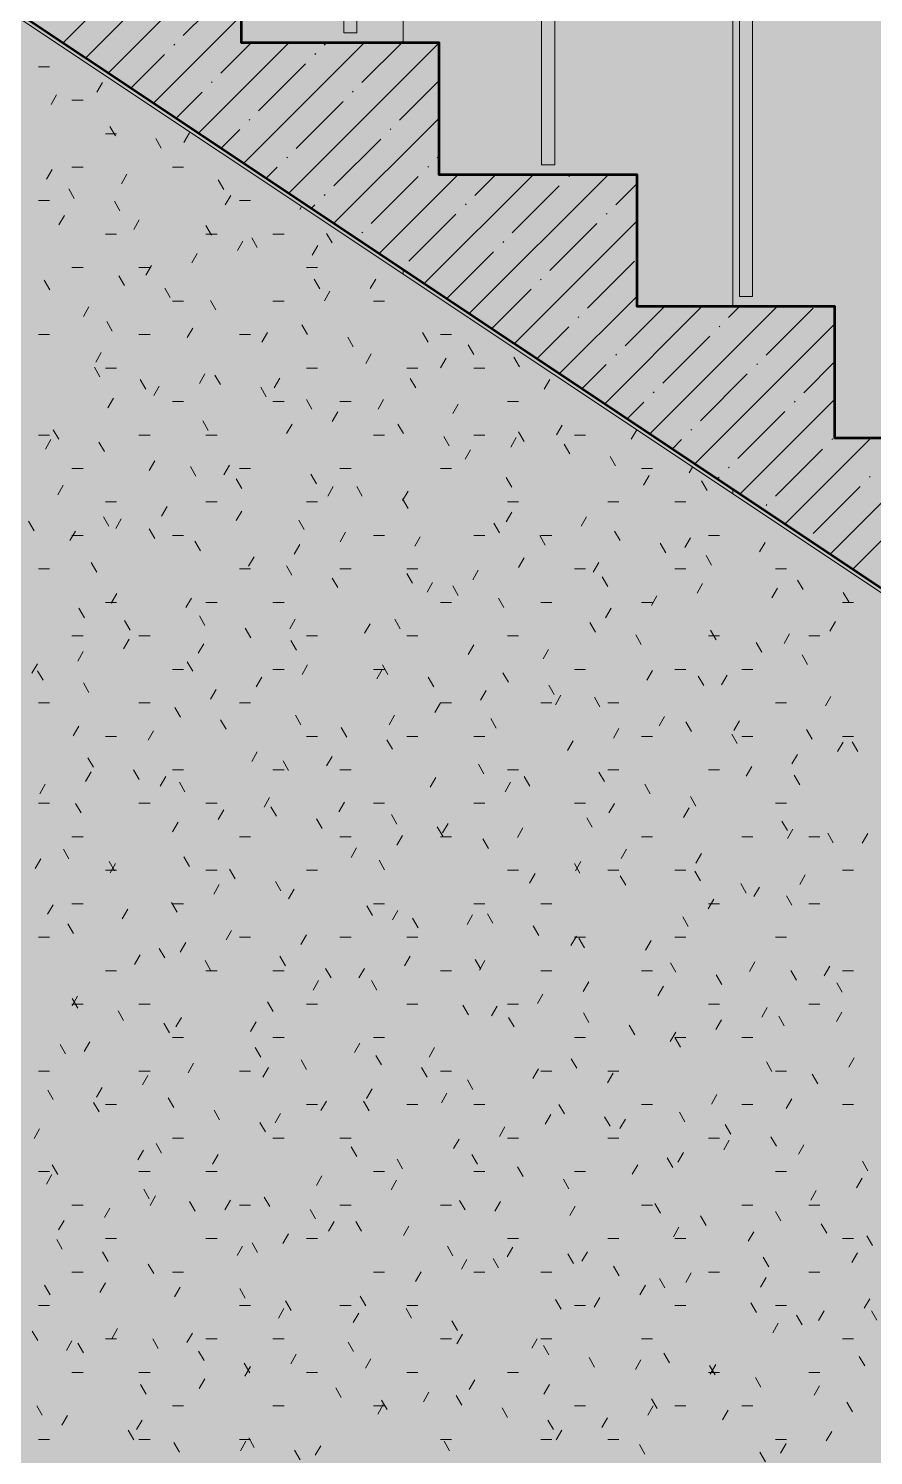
# Model space of a CAD drawing. Header units: millimetres. Extents: x -81576 to 1046824, y -248937 to 691537.
# Drawn here: x 26515 to 29078, y 619123 to 623453 of the extents above; entities that cross this region are included whole.
import ezdxf

# ---------------------------------------------------------------- set-up
doc = ezdxf.new("R2010")
doc.units = ezdxf.units.MM
doc.layers.add('PDF _Геометрия', color=7, linetype='Continuous', true_color=0x1d1d1d)
doc.layers.add('PDF _Сплошная заливка', color=7, linetype='Continuous', true_color=0xffffff)

msp = doc.modelspace()

# ---------------------------------------------------------------- hatches: boundary and pattern name
at = {"layer": 'PDF _Сплошная заливка', "true_color": 0x636466, "transparency": 33554559}
h = msp.add_hatch(color=251, dxfattribs=at)
h.paths.add_polyline_path([(37551.1, 617839.9), (37551.1, 634079.9), (22151.1, 634079.9), (22151.1, 634439.9), (21651.8, 634439.9), (21651.8, 632439.9), (22151.1, 632439.9), (22151.1, 633484.4), (37051.1, 633484.4), (37051.1, 618839.9), (33791.1, 618839.9), (33791.1, 619409.9), (33161.1, 619409.9), (33161.1, 619809.9), (32561.1, 619809.9), (32561.1, 620209.9), (31961.1, 620209.9), (31961.1, 620609.9), (31361.1, 620609.9), (31361.1, 621009.9), (30761.1, 621009.9), (30761.1, 621409.9), (30161.1, 621409.9), (30161.1, 621809.9), (29561.1, 621809.9), (29561.1, 622209.9), (28961.1, 622209.9), (28961.1, 622609.9), (28361.1, 622609.9), (28361.1, 623009.9), (27761.1, 623009.9), (27761.1, 623409.9), (27161.1, 623409.9), (27161.1, 623809.9), (26561.1, 623809.9), (26561.1, 624209.9), (25961.1, 624209.9), (25961.1, 624609.9), (25361.1, 624609.9), (25361.1, 625009.9), (24791.1, 625009.9), (24791.1, 625439.9), (24191.1, 625439.9), (24191.1, 625579.9), (22151.1, 625579.9), (22151.1, 625839.9), (21651.1, 625839.9), (21651.1, 618839.9), (20831.1, 618839.9), (20831.1, 617839.9), (37051.1, 617839.9)], flags=0)
h.paths.add_polyline_path([(33191.1, 618839.9), (22151.1, 618839.9), (22151.1, 625099.9), (24085.3, 625099.9), (33191.1, 619029.3), (33191.1, 618999.5)], flags=0)
h = msp.add_hatch(color=251, dxfattribs=at)
h.paths.add_polyline_path([(33153.9, 619039.9), (33175.3, 619039.9), (28651.1, 622056), (28651.1, 622041.7), (32911.1, 619201.7)], flags=0)
h.paths.add_polyline_path([(33505.1, 619409.9), (33651.1, 619409.9), (33651.1, 621109.2), (33511.1, 621202.5), (33511.1, 619439.9), (33471.1, 619439.9), (33471.1, 621229.2), (32911.1, 621602.5), (32911.1, 619839.9), (32871.1, 619839.9), (32871.1, 621629.2), (32311.1, 622002.5), (32311.1, 620239.9), (32271.1, 620239.9), (32271.1, 622029.2), (31711.1, 622402.5), (31711.1, 620639.9), (31671.1, 620639.9), (31671.1, 622429.2), (31111.1, 622802.5), (31111.1, 621039.9), (31071.1, 621039.9), (31071.1, 622829.2), (30511.1, 623202.5), (30511.1, 621439.9), (30471.1, 621439.9), (30471.1, 623229.2), (29911.1, 623602.5), (29911.1, 621839.9), (29871.1, 621839.9), (29871.1, 623629.2), (29311.1, 624002.5), (29311.1, 622239.9), (29271.1, 622239.9), (29271.1, 624029.2), (28711.1, 624402.5), (28711.1, 622639.9), (28671.1, 622639.9), (28671.1, 624429.2), (28651.1, 624442.5), (28651.1, 622609.9), (28961.1, 622609.9), (28961.1, 622209.9), (29561.1, 622209.9), (29561.1, 621809.9), (30161.1, 621809.9), (30161.1, 621409.9), (30761.1, 621409.9), (30761.1, 621009.9), (31361.1, 621009.9), (31361.1, 620609.9), (31961.1, 620609.9), (31961.1, 620209.9), (32561.1, 620209.9), (32561.1, 619809.9), (33161.1, 619809.9), (33161.1, 619409.9), (33477.1, 619409.9)], flags=0)
h.paths.add_polyline_path([(33651.1, 621157.3), (33651.1, 633484.4), (28651.1, 633484.4), (28651.1, 624490.6), (33511.1, 621250.6)], flags=0)
h.paths.add_polyline_path([(27651.1, 622708.4), (27651.1, 622722.7), (24085.3, 625099.9), (22651.1, 625099.9), (22651.1, 625095.1), (24071.1, 625095.1), (27511.1, 622801.7)], flags=0)
h.paths.add_polyline_path([(27505.1, 623409.9), (27651.1, 623409.9), (27651.1, 625109.2), (27511.1, 625202.5), (27511.1, 623439.9), (27471.1, 623439.9), (27471.1, 625229.2), (26911.1, 625602.5), (26911.1, 623839.9), (26871.1, 623839.9), (26871.1, 625629.2), (26311.1, 626002.5), (26311.1, 624239.9), (26271.1, 624239.9), (26271.1, 626029.2), (25711.1, 626402.5), (25711.1, 624639.9), (25671.1, 624639.9), (25671.1, 626429.2), (25111.1, 626802.5), (25111.1, 625039.9), (25071.1, 625039.9), (25071.1, 626829.2), (24511.1, 627202.5), (24511.1, 625439.9), (24791.1, 625439.9), (24791.1, 625009.9), (25361.1, 625009.9), (25361.1, 624609.9), (25961.1, 624609.9), (25961.1, 624209.9), (26561.1, 624209.9), (26561.1, 623809.9), (27161.1, 623809.9), (27161.1, 623409.9), (27477.1, 623409.9)], flags=0)
h.paths.add_polyline_path([(27651.1, 625157.2), (27649.9, 633484.4), (22651.1, 633484.4), (22651.1, 625839.9), (23871.1, 625839.9), (23870.4, 627629.6), (23580, 627823.2), (23602.2, 627856.5), (27511.1, 625250.6)], flags=0)
h.paths.add_polyline_path([(24191.1, 625439.9), (24471.1, 625439.9), (24471.1, 627229.2), (23911.1, 627602.5), (23911.1, 625839.9), (24191.1, 625839.9), (24191.1, 625579.9)], flags=0)
h = msp.add_hatch(color=251, dxfattribs=at)
h.paths.add_polyline_path([(28651.1, 622041.7), (28651.1, 622056), (27651.1, 622722.7), (27651.1, 622708.4), (28398.9, 622209.9)], flags=0)
h.paths.add_polyline_path([(28612.3, 622609.9), (28651.1, 622609.9), (28651.1, 624442.5), (28111.1, 624802.5), (28111.1, 623039.9), (28071.1, 623039.9), (28071.1, 624829.2), (27651.1, 625109.2), (27651.1, 623409.9), (27761.1, 623409.9), (27761.1, 623009.9), (28361.1, 623009.9), (28361.1, 622609.9)], flags=0)
h.paths.add_polyline_path([(28651.1, 624490.6), (28650.9, 633484.4), (27651.1, 633484.4), (27651.1, 625157.2), (28361.1, 624683.9)], flags=0)
for points in [[(22151.1, 618839.9), (33191.1, 618839.9), (33191.1, 619029.3), (33175.3, 619039.9), (33153.9, 619039.9), (24071.1, 625095.1), (22151.1, 625095.1), (22151.1, 619449.6)], [(28671.1, 622639.9), (28711.1, 622639.9), (28711.1, 624402.5), (28671.1, 624429.2), (28671.1, 624181.5)]]:
    msp.add_hatch(color=251, dxfattribs=at).paths.add_polyline_path(points)

# ---------------------------------------------------------------- linework, layer by layer
at = {"layer": 'PDF _Геометрия', "color": 7, "lineweight": 9}
for points in [[(27471.1, 625229.2), (27471.1, 623439.9), (27471.1, 625229.2)], [(27511.1, 625202.5), (27511.1, 623439.9), (27511.1, 625202.5)], [(28071.1, 624829.2), (28071.1, 623039.9), (28071.1, 624829.2)], [(28111.1, 624802.5), (28111.1, 623039.9), (28111.1, 624802.5)], [(28671.1, 624429.2), (28671.1, 622639.9), (28671.1, 624429.2)], [(28711.1, 624402.5), (28711.1, 622639.9), (28711.1, 624402.5)], [(27511.1, 623439.9), (27471.1, 623439.9), (27511.1, 623439.9)], [(27505.1, 623439.9), (27477.1, 623439.9), (27505.1, 623439.9)], [(26626.5, 623391.5), (26626.5, 623391.5)], [(26545.3, 623337.5), (26578.8, 623337.5)], [(26600.4, 623252), (26583.7, 623222.9)], [(26739.2, 623289.2), (26722.4, 623260.1)], [(26646.9, 623235.9), (26680.4, 623235.9)], [(26748.5, 623134.3), (26782, 623134.3)], [(26778.9, 623127.5), (26762.1, 623156.6)], [(26917.7, 623090.3), (26900.9, 623119.4)], [(27003.2, 623136.8), (26986.4, 623107.7)], [(26646.9, 623032.7), (26680.4, 623032.7)], [(26951.7, 623032.7), (26985.2, 623032.7)], [(28111.1, 623039.9), (28071.1, 623039.9), (28111.1, 623039.9)], [(28105.1, 623039.9), (28077.1, 623039.9), (28105.1, 623039.9)], [(26586.8, 623025.2), (26570.1, 622996.2)], [(26813.6, 623011.6), (26796.8, 622982.6)], [(27107.3, 622965.2), (27090.5, 622994.2)], [(26653.7, 622937.9), (26636.9, 622967)], [(27128.4, 622947.2), (27111.6, 622918.1)], [(26545.3, 622931.1), (26578.8, 622931.1)], [(26792.5, 622900.7), (26775.7, 622929.8)], [(27154.9, 622931.1), (27188.4, 622931.1)], [(27343.5, 622913.5), (27338.4, 622904.5)], [(26624, 622886.4), (26607.2, 622857.4)], [(26850.8, 622872.8), (26834, 622843.8)], [(26748.5, 622829.5), (26782, 622829.5)], [(27070.1, 622826.4), (27053.3, 622855.4)], [(27053.3, 622829.5), (27086.8, 622829.5)], [(27208.9, 622789.2), (27192.1, 622818.2)], [(27256.5, 622829.5), (27290, 622829.5)], [(27435.6, 622802.8), (27418.9, 622831.8)], [(27026.8, 622771.2), (27010, 622742.2)], [(27165.5, 622808.4), (27148.8, 622779.4)], [(27392.3, 622794.8), (27375.6, 622765.7)], [(26646.9, 622727.9), (26680.4, 622727.9)], [(26850.1, 622727.9), (26883.6, 622727.9)], [(26888, 622734), (26871.2, 622705)], [(27358.1, 622727.9), (27391.6, 622727.9)], [(26579.3, 622660.3), (26562.6, 622689.4)], [(26806.1, 622674), (26789.3, 622703)], [(27398.4, 622664), (27381.7, 622693)], [(27568.3, 622693.2), (27551.5, 622664.1)], [(26944.9, 622636.8), (26928.1, 622665.8)], [(27429.5, 622656), (27412.7, 622627)], [(26698.4, 622608.8), (26681.6, 622579.8)], [(26951.7, 622626.3), (26985.2, 622626.3)], [(27083.7, 622599.6), (27066.9, 622628.6)], [(27256.5, 622626.3), (27290, 622626.3)], [(27561.3, 622626.3), (27594.8, 622626.3)], [(28711.1, 622639.9), (28671.1, 622639.9), (28711.1, 622639.9)], [(28705.1, 622639.9), (28677.1, 622639.9), (28705.1, 622639.9)], [(26768.9, 622535.2), (26752.2, 622564.2)], [(26545.3, 622524.7), (26578.8, 622524.7)], [(26850.1, 622524.7), (26883.6, 622524.7)], [(27013.1, 622544.4), (26996.4, 622515.4)], [(27154.9, 622524.7), (27188.4, 622524.7)], [(27239.9, 622530.8), (27223.2, 622501.8)], [(27361.3, 622525.2), (27344.5, 622554.2)], [(27500, 622488), (27483.3, 622517.1)], [(27726.8, 622501.6), (27710.1, 622530.7)], [(27764.5, 622524.7), (27798, 622524.7)], [(26735.6, 622470), (26718.8, 622441)], [(27865.6, 622464.4), (27848.8, 622493.5)], [(26731.7, 622396.4), (26715, 622425.4)], [(27554.7, 622466.4), (27537.9, 622437.4)], [(27781.5, 622452.8), (27764.7, 622423.8)], [(28004.4, 622427.3), (27987.6, 622456.3)], [(26748.5, 622423.1), (26782, 622423.1)], [(26870.5, 622359.2), (26853.8, 622388.2)], [(27050.3, 622405.6), (27033.6, 622376.6)], [(27097.3, 622372.8), (27080.5, 622401.8)], [(27277.1, 622392), (27260.3, 622363)], [(27358.1, 622423.1), (27391.6, 622423.1)], [(27662.9, 622423.1), (27696.4, 622423.1)], [(27689.6, 622362.8), (27672.9, 622391.9)], [(27866.1, 622423.1), (27899.6, 622423.1)], [(28096.2, 622388.4), (28079.5, 622359.3)], [(26911.5, 622368.4), (26894.8, 622339.4)], [(27236.1, 622335.6), (27219.3, 622364.7)], [(26772.8, 622331.3), (26756, 622302.2)], [(26951.7, 622321.5), (26985.2, 622321.5)], [(27256.5, 622321.5), (27290, 622321.5)], [(27374.9, 622298.4), (27358.1, 622327.5)], [(27459.7, 622321.5), (27493.2, 622321.5)], [(27591.9, 622327.6), (27575.1, 622298.6)], [(27818.6, 622314), (27801.9, 622285)], [(27967.7, 622321.5), (28001.2, 622321.5)], [(27060.1, 622234), (27043.3, 622263.1)], [(27314.3, 622253.2), (27297.5, 622224.2)], [(27453.1, 622290.4), (27436.3, 622261.4)], [(27652.4, 622224.1), (27635.7, 622253.1)], [(26545.3, 622219.9), (26578.8, 622219.9)], [(26606.6, 622206.8), (26589.8, 622235.8)], [(26850.1, 622219.9), (26883.6, 622219.9)], [(27053.3, 622219.9), (27086.8, 622219.9)], [(27561.3, 622219.9), (27594.8, 622219.9)], [(27791.2, 622186.9), (27774.5, 622215.9)], [(27866.1, 622219.9), (27899.6, 622219.9)], [(27994.6, 622212.4), (27977.9, 622183.4)], [(28018, 622200.5), (28001.2, 622229.5)], [(28133.4, 622249.6), (28116.7, 622220.6)], [(28170.9, 622219.9), (28204.4, 622219.9)], [(28360.1, 622235.8), (28343.4, 622206.9)], [(26583.2, 622206.1), (26566.4, 622177)], [(26745.3, 622169.6), (26728.6, 622198.6)], [(27855.8, 622175.2), (27839.1, 622146.2)], [(28156.8, 622163.3), (28140, 622192.3)], [(26897.9, 622141.7), (26881.2, 622112.6)], [(27022.9, 622095.2), (27006.2, 622124.3)], [(27124.7, 622128.1), (27107.9, 622099)], [(28295.6, 622126.1), (28278.8, 622155.1)], [(28529.5, 622122.8), (28519.4, 622105.3)], [(26646.9, 622118.3), (26680.4, 622118.3)], [(27161.7, 622058), (27144.9, 622087.1)], [(27154.9, 622118.3), (27188.4, 622118.3)], [(27388.5, 622071.7), (27371.7, 622100.7)], [(27459.7, 622118.3), (27493.2, 622118.3)], [(27764.5, 622118.3), (27798, 622118.3)], [(27980.8, 622061.7), (27964.1, 622090.7)], [(28374.1, 622118.3), (28407.6, 622118.3)], [(28397.4, 622097.2), (28380.6, 622068.2)], [(28573.2, 622051.7), (28556.4, 622080.8)], [(26620.4, 622067.3), (26603.6, 622038.3)], [(27439.5, 622063.6), (27422.7, 622034.6)], [(27527.3, 622034.5), (27510.5, 622063.5)], [(27666.2, 622050), (27649.5, 622021)], [(26748.5, 622016.7), (26782, 622016.7)], [(26935.1, 622002.9), (26918.4, 621973.8)], [(27053.3, 622016.7), (27086.8, 622016.7)], [(27358.1, 622016.7), (27391.6, 622016.7)], [(27666.1, 621997.3), (27649.3, 622026.3)], [(27967.7, 622016.7), (28001.2, 622016.7)], [(28272.5, 622016.7), (28306, 622016.7)], [(28475.7, 622016.7), (28509.2, 622016.7)], [(26532.2, 621929.2), (26515.4, 621958.3)], [(26759, 621942.8), (26742.2, 621971.9)], [(26796.3, 621965.7), (26779.6, 621936.7)], [(27161.9, 621989.3), (27145.1, 621960.2)], [(27351.3, 621932.9), (27334.5, 621961.9)], [(27943.6, 621922.9), (27926.9, 621951.9)], [(27981, 621985.6), (27964.3, 621956.6)], [(28207.8, 621972), (28191, 621943)], [(26657.5, 621928.5), (26640.8, 621899.5)], [(26646.9, 621915.1), (26680.4, 621915.1)], [(26897.7, 621905.6), (26881, 621934.7)], [(26951.7, 621915.1), (26985.2, 621915.1)], [(27476.7, 621924.9), (27459.9, 621895.8)], [(27561.3, 621915.1), (27594.8, 621915.1)], [(27703.4, 621911.2), (27686.7, 621882.2)], [(27866.1, 621915.1), (27899.6, 621915.1)], [(28082.4, 621885.7), (28065.7, 621914.8)], [(28069.3, 621915.1), (28102.8, 621915.1)], [(28309.2, 621899.3), (28292.4, 621928.4)], [(28522.6, 621907.6), (28505.8, 621878.6)], [(28577.3, 621915.1), (28610.8, 621915.1)], [(27036.5, 621868.5), (27019.8, 621897.5)], [(27337.9, 621887.7), (27321.1, 621858.6)], [(28448, 621862.1), (28431.2, 621891.2)], [(28749.3, 621894), (28732.6, 621865)], [(26721.8, 621804), (26705, 621833.1)], [(27199.1, 621850.5), (27182.3, 621821.4)], [(27314.1, 621794.1), (27297.3, 621823.1)], [(28018.2, 621846.8), (28001.4, 621817.8)], [(28245, 621833.2), (28228.2, 621804.2)], [(28586.8, 621825), (28570, 621854)], [(26545.3, 621813.5), (26578.8, 621813.5)], [(27154.9, 621813.5), (27188.4, 621813.5)], [(27452.9, 621756.9), (27436.1, 621785.9)], [(27459.7, 621813.5), (27493.2, 621813.5)], [(27662.9, 621813.5), (27696.4, 621813.5)], [(27679.7, 621770.5), (27662.9, 621799.5)], [(27879.4, 621809.6), (27862.7, 621780.6)], [(28170.9, 621813.5), (28204.4, 621813.5)], [(28272, 621760.5), (28255.2, 621789.6)], [(28475.7, 621813.5), (28509.2, 621813.5)], [(28780.5, 621813.5), (28814, 621813.5)], [(28864.4, 621750.6), (28847.6, 621779.6)], [(26782.7, 621738.9), (26766, 621709.9)], [(27740.6, 621772.5), (27723.9, 621743.4)], [(27818.5, 621733.3), (27801.7, 621762.4)], [(28559.7, 621768.8), (28543, 621739.8)], [(28786.5, 621755.2), (28769.8, 621726.2)], [(29003.1, 621713.4), (28986.4, 621742.4)], [(26684.6, 621665.3), (26667.8, 621694.3)], [(26748.5, 621711.9), (26782, 621711.9)], [(27009.5, 621725.3), (26992.7, 621696.3)], [(27053.3, 621711.9), (27086.8, 621711.9)], [(27256.5, 621711.9), (27290, 621711.9)], [(27764.5, 621711.9), (27798, 621711.9)], [(27957.2, 621696.1), (27940.5, 621725.2)], [(28069.3, 621711.9), (28102.8, 621711.9)], [(28282.2, 621694.4), (28265.4, 621665.4)], [(28374.1, 621711.9), (28407.6, 621711.9)], [(28421, 621731.6), (28404.2, 621702.6)], [(28983.7, 621711.9), (29017.2, 621711.9)], [(26823.4, 621628.1), (26806.6, 621657.1)], [(27050.1, 621641.7), (27033.4, 621670.7)], [(27324.3, 621660.9), (27307.5, 621631.9)], [(27551, 621647.3), (27534.3, 621618.2)], [(27642.5, 621631.7), (27625.7, 621660.8)], [(28234.8, 621621.8), (28218.1, 621650.8)], [(28962.5, 621653.6), (28945.7, 621624.6)], [(26646.9, 621610.3), (26680.4, 621610.3)], [(26850.1, 621610.3), (26883.6, 621610.3)], [(27188.9, 621604.5), (27172.2, 621633.5)], [(27358.1, 621610.3), (27391.6, 621610.3)], [(27662.9, 621610.3), (27696.4, 621610.3)], [(27967.7, 621610.3), (28001.2, 621610.3)], [(28373.6, 621584.6), (28356.8, 621613.6)], [(28577.3, 621610.3), (28610.8, 621610.3)], [(28600.4, 621598.2), (28583.6, 621627.2)], [(28823.7, 621616.4), (28806.9, 621587.4)], [(28882.1, 621610.3), (28915.6, 621610.3)], [(26681.1, 621562.9), (26664.4, 621533.9)], [(26819.9, 621600.1), (26803.1, 621571.1)], [(27046.7, 621586.5), (27029.9, 621557.5)], [(27327.7, 621567.3), (27311, 621596.3)], [(27865.8, 621582.9), (27849, 621553.8)], [(28092.6, 621569.3), (28075.8, 621540.2)], [(28739.2, 621561), (28722.4, 621590)], [(26542.3, 621525.8), (26525.6, 621496.7)], [(27013, 621502.9), (26996.2, 621531.9)], [(27361.5, 621522.1), (27344.7, 621493.1)], [(27605.3, 621492.9), (27588.5, 621522)], [(28878, 621523.8), (28861.2, 621552.8)], [(26559.4, 621475.7), (26542.6, 621504.7)], [(26951.7, 621508.7), (26985.2, 621508.7)], [(27222.7, 621484.9), (27205.9, 621455.9)], [(27256.5, 621508.7), (27290, 621508.7)], [(27561.3, 621508.7), (27594.8, 621508.7)], [(27588.2, 621508.5), (27571.5, 621479.5)], [(27744.1, 621455.7), (27727.3, 621484.8)], [(27970.9, 621469.4), (27954.1, 621498.4)], [(28170.9, 621508.7), (28204.4, 621508.7)], [(28407.3, 621504.8), (28390.6, 621475.8)], [(28475.7, 621508.7), (28509.2, 621508.7)], [(28563.2, 621459.4), (28546.4, 621488.4)], [(28634.1, 621491.2), (28617.4, 621462.2)], [(28678.9, 621508.7), (28712.4, 621508.7)], [(26698.2, 621438.5), (26681.4, 621467.5)], [(27083.9, 621447.7), (27067.1, 621418.7)], [(27903, 621444.1), (27886.2, 621415)], [(28109.6, 621432.2), (28092.9, 621461.2)], [(28129.8, 621430.5), (28113, 621401.4)], [(26545.3, 621407.1), (26578.8, 621407.1)], [(26850.1, 621407.1), (26883.6, 621407.1)], [(26975.8, 621364.1), (26959, 621393.1)], [(27154.9, 621407.1), (27188.4, 621407.1)], [(27764.2, 621406.9), (27747.4, 621377.9)], [(27764.5, 621407.1), (27798, 621407.1)], [(28069.3, 621407.1), (28102.8, 621407.1)], [(28248.4, 621395), (28231.7, 621424)], [(28272.5, 621407.1), (28306, 621407.1)], [(28780.5, 621407.1), (28814, 621407.1)], [(28948.9, 621426.8), (28932.1, 621397.8)], [(27114.6, 621326.9), (27097.8, 621356)], [(27341.3, 621340.5), (27324.6, 621369.6)], [(27625.4, 621369.7), (27608.7, 621340.7)], [(27933.7, 621330.6), (27916.9, 621359.6)], [(28444.5, 621366.1), (28427.8, 621337)], [(28526, 621320.6), (28509.2, 621349.6)], [(28671.3, 621352.4), (28654.5, 621323.4)], [(26667.5, 621336.2), (26650.7, 621307.1)], [(26748.5, 621305.5), (26782, 621305.5)], [(26894.3, 621322.6), (26877.5, 621293.5)], [(27358.1, 621305.5), (27391.6, 621305.5)], [(27480.1, 621303.3), (27463.4, 621332.4)], [(27662.9, 621305.5), (27696.4, 621305.5)], [(27866.1, 621305.5), (27899.6, 621305.5)], [(28305.7, 621328.9), (28289, 621299.8)], [(28374.1, 621305.5), (28407.6, 621305.5)], [(28664.8, 621283.4), (28648, 621312.4)], [(28678.9, 621305.5), (28712.4, 621305.5)], [(28891.6, 621297), (28874.8, 621326.1)], [(28983.7, 621305.5), (29017.2, 621305.5)], [(27209, 621258.1), (27192.3, 621229.1)], [(27618.9, 621266.2), (27602.1, 621295.2)], [(28167, 621291.7), (28150.2, 621262.6)], [(28986.1, 621288), (28969.3, 621259)], [(29030.4, 621259.8), (29013.6, 621288.9)], [(26711.8, 621211.7), (26695, 621240.7)], [(27304.1, 621201.7), (27287.4, 621230.8)], [(27435.8, 621244.5), (27419.1, 621215.5)], [(27896.5, 621191.8), (27879.7, 621220.8)], [(28708.5, 621213.7), (28691.7, 621184.6)], [(28847.3, 621250.8), (28830.5, 621221.8)], [(26704.7, 621197.4), (26687.9, 621168.3)], [(26850.6, 621174.5), (26833.8, 621203.6)], [(26931.5, 621183.8), (26914.7, 621154.7)], [(26951.7, 621203.9), (26985.2, 621203.9)], [(27256.5, 621203.9), (27290, 621203.9)], [(27459.7, 621203.9), (27493.2, 621203.9)], [(27750.6, 621180.1), (27733.8, 621151.1)], [(27967.7, 621203.9), (28001.2, 621203.9)], [(28035.3, 621154.6), (28018.5, 621183.6)], [(28262, 621168.2), (28245.3, 621197.2)], [(28272.5, 621203.9), (28306, 621203.9)], [(28577.3, 621203.9), (28610.8, 621203.9)], [(28854.4, 621158.2), (28837.6, 621187.3)], [(26565.9, 621160.2), (26549.1, 621131.2)], [(26989.4, 621137.3), (26972.6, 621166.4)], [(27977.4, 621166.5), (27960.6, 621137.5)], [(28400.8, 621131), (28384.1, 621160)], [(26545.3, 621102.3), (26578.8, 621102.3)], [(26674.6, 621072.9), (26657.8, 621102)], [(26850.1, 621102.3), (26883.6, 621102.3)], [(27053.3, 621102.3), (27086.8, 621102.3)], [(27246.2, 621119.4), (27229.5, 621090.3)], [(27267, 621063), (27250.2, 621092)], [(27473, 621105.7), (27456.3, 621076.7)], [(27561.3, 621102.3), (27594.8, 621102.3)], [(27866.1, 621102.3), (27899.6, 621102.3)], [(28170.9, 621102.3), (28204.4, 621102.3)], [(28292.1, 621102.1), (28275.4, 621073.1)], [(28518.9, 621088.5), (28502.1, 621059.4)], [(28539.6, 621093.8), (28522.9, 621122.9)], [(28780.5, 621102.3), (28814, 621102.3)], [(26968.7, 621045), (26951.9, 621015.9)], [(27107.4, 621082.2), (27090.7, 621053.1)], [(27405.7, 621025.8), (27389, 621054.8)], [(27632.5, 621039.4), (27615.8, 621068.4)], [(27787.8, 621041.3), (27771, 621012.3)], [(28224.9, 621029.4), (28208.1, 621058.4)], [(28817.2, 621019.4), (28800.4, 621048.5)], [(26646.9, 621000.7), (26680.4, 621000.7)], [(27154.9, 621000.7), (27188.4, 621000.7)], [(27459.7, 621000.7), (27493.2, 621000.7)], [(27649, 621004.1), (27632.2, 620975.1)], [(27771.3, 621002.2), (27754.5, 621031.2)], [(27764.5, 621000.7), (27798, 621000.7)], [(28014.6, 621027.7), (27997.8, 620998.7)], [(28374.1, 621000.7), (28407.6, 621000.7)], [(28678.9, 621000.7), (28712.4, 621000.7)], [(28833.7, 621024.1), (28816.9, 620995)], [(28882.1, 621000.7), (28915.6, 621000.7)], [(28956, 620982.3), (28939.2, 621011.3)], [(29060.4, 621010.5), (29043.7, 620981.4)], [(26637.4, 620934.1), (26620.7, 620963.2)], [(27510.2, 620967), (27493.4, 620937.9)], [(27910.1, 620965), (27893.3, 620994)], [(28329.3, 620963.3), (28312.6, 620934.3)], [(26552.3, 620933.4), (26535.5, 620904.4)], [(26776.2, 620896.9), (26759.4, 620926)], [(26779.1, 620919.8), (26762.3, 620890.8)], [(27003, 620910.6), (26986.2, 620939.6)], [(27595.3, 620900.6), (27578.6, 620929.6)], [(28187.7, 620890.6), (28170.9, 620919.7)], [(28190.5, 620926.1), (28173.8, 620897.1)], [(28556.1, 620949.7), (28539.3, 620920.7)], [(26748.5, 620899.1), (26782, 620899.1)], [(27053.3, 620899.1), (27086.8, 620899.1)], [(27141.8, 620873.4), (27125, 620902.4)], [(27358.1, 620899.1), (27391.6, 620899.1)], [(27967.7, 620899.1), (28001.2, 620899.1)], [(28051.7, 620888.9), (28035, 620859.9)], [(28272.5, 620899.1), (28306, 620899.1)], [(28326.5, 620853.4), (28309.7, 620882.5)], [(28475.7, 620899.1), (28509.2, 620899.1)], [(28553.2, 620867), (28536.5, 620896.1)], [(28870.9, 620885.3), (28854.1, 620856.2)], [(28983.7, 620899.1), (29017.2, 620899.1)], [(27093.8, 620855.4), (27077.1, 620826.4)], [(27280.6, 620836.2), (27263.8, 620865.2)], [(27320.6, 620841.8), (27303.8, 620812.7)], [(28692, 620829.9), (28675.3, 620858.9)], [(28732.1, 620848.1), (28715.3, 620819.1)], [(26589.5, 620794.6), (26572.7, 620765.6)], [(26646.9, 620797.5), (26680.4, 620797.5)], [(26816.3, 620781), (26799.5, 620752)], [(26965.8, 620771.8), (26949, 620800.8)], [(26951.7, 620797.5), (26985.2, 620797.5)], [(27558.1, 620761.8), (27541.4, 620790.8)], [(27561.3, 620797.5), (27594.8, 620797.5)], [(27866.1, 620797.5), (27899.6, 620797.5)], [(28069.3, 620797.5), (28102.8, 620797.5)], [(28593.3, 620810.9), (28576.5, 620781.9)], [(28577.3, 620797.5), (28610.8, 620797.5)], [(28830.8, 620792.7), (28814, 620821.7)], [(28882.1, 620797.5), (28915.6, 620797.5)], [(26651, 620707.4), (26634.3, 620736.4)], [(27635.4, 620777.4), (27618.6, 620748.3)], [(27696.9, 620724.6), (27680.2, 620753.6)], [(27862.2, 620763.8), (27845.4, 620734.7)], [(27923.7, 620738.2), (27906.9, 620767.3)], [(28516, 620728.3), (28499.3, 620757.3)], [(26545.3, 620695.9), (26578.8, 620695.9)], [(27131, 620716.6), (27114.3, 620687.6)], [(27154.9, 620695.9), (27188.4, 620695.9)], [(27357.8, 620703), (27341, 620674)], [(27459.7, 620695.9), (27493.2, 620695.9)], [(27662.9, 620695.9), (27696.4, 620695.9)], [(28062.5, 620701), (28045.7, 620730.1)], [(28176.9, 620699.3), (28160.2, 620670.3)], [(28170.9, 620695.9), (28204.4, 620695.9)], [(28201.3, 620663.8), (28184.5, 620692.9)], [(28475.7, 620695.9), (28509.2, 620695.9)], [(28780.5, 620695.9), (28814, 620695.9)], [(26928.6, 620633), (26911.8, 620662)], [(26992.2, 620679.4), (26975.5, 620650.4)], [(28403.7, 620685.7), (28386.9, 620656.7)], [(26853.4, 620642.2), (26836.7, 620613.2)], [(27067.4, 620595.8), (27050.6, 620624.8)], [(27294.2, 620609.4), (27277.4, 620638.4)], [(27672.6, 620638.6), (27655.8, 620609.5)], [(27886.5, 620599.4), (27869.8, 620628.5)], [(27899.3, 620625), (27882.6, 620595.9)], [(28478.9, 620589.5), (28462.1, 620618.5)], [(28718.5, 620621.3), (28701.7, 620592.3)], [(28945.2, 620607.7), (28928.5, 620578.7)], [(26748.5, 620594.3), (26782, 620594.3)], [(27053.3, 620594.3), (27086.8, 620594.3)], [(27256.5, 620594.3), (27290, 620594.3)], [(27395, 620564.2), (27378.2, 620535.2)], [(27433, 620572.2), (27416.2, 620601.2)], [(27533.8, 620601.4), (27517, 620572.4)], [(27571.8, 620535), (27555, 620564.1)], [(27764.5, 620594.3), (27798, 620594.3)], [(28069.3, 620594.3), (28102.8, 620594.3)], [(28374.1, 620594.3), (28407.6, 620594.3)], [(28617.6, 620552.3), (28600.9, 620581.3)], [(28844.4, 620565.9), (28827.7, 620594.9)], [(28983.7, 620594.3), (29017.2, 620594.3)], [(28075.3, 620523.4), (28058.6, 620494.3)], [(28214.1, 620560.6), (28197.3, 620531.5)], [(28440.9, 620546.9), (28424.1, 620517.9)], [(28983.2, 620528.7), (28966.4, 620557.7)], [(26646.9, 620492.7), (26680.4, 620492.7)], [(26663.9, 620517), (26647.1, 620488)], [(26664.6, 620480.6), (26647.9, 620509.6)], [(26850.1, 620492.7), (26883.6, 620492.7)], [(27257, 620470.6), (27240.2, 620499.6)], [(27358.1, 620492.7), (27391.6, 620492.7)], [(27662.9, 620492.7), (27696.4, 620492.7)], [(27849.3, 620460.6), (27832.6, 620489.7)], [(27936.5, 620486.2), (27919.8, 620457.1)], [(27967.7, 620492.7), (28001.2, 620492.7)], [(28577.3, 620492.7), (28610.8, 620492.7)], [(28755.6, 620482.5), (28738.9, 620453.5)], [(28882.1, 620492.7), (28915.6, 620492.7)], [(26803.4, 620443.4), (26786.7, 620472.4)], [(26942.2, 620406.2), (26925.5, 620435.2)], [(26978.6, 620452.6), (26961.9, 620423.6)], [(27205.4, 620439), (27188.6, 620410)], [(27988.1, 620423.5), (27971.4, 620452.5)], [(28214.9, 620437.1), (28198.1, 620466.1)], [(28616.9, 620445.3), (28600.1, 620416.3)], [(28807.2, 620427.1), (28790.5, 620456.1)], [(28982.4, 620468.9), (28965.7, 620439.9)], [(26951.7, 620391.1), (26985.2, 620391.1)], [(27256.5, 620391.1), (27290, 620391.1)], [(27561.3, 620391.1), (27594.8, 620391.1)], [(28170.9, 620391.1), (28204.4, 620391.1)], [(28353.7, 620399.9), (28336.9, 620428.9)], [(28478.1, 620408.2), (28461.3, 620379.1)], [(28492.5, 620362.7), (28475.7, 620391.7)], [(28475.7, 620391.1), (28509.2, 620391.1)], [(28678.9, 620391.1), (28712.4, 620391.1)], [(26627.5, 620341.8), (26610.7, 620370.8)], [(26701, 620378.3), (26684.3, 620349.2)], [(27219.8, 620331.8), (27203, 620360.9)], [(27520.2, 620374.6), (27503.4, 620345.6)], [(27746.9, 620361), (27730.2, 620332)], [(27015.8, 620313.8), (26999.1, 620284.8)], [(27358.6, 620294.6), (27341.8, 620323.7)], [(27585.4, 620308.2), (27568.6, 620337.3)], [(28177.7, 620298.3), (28160.9, 620327.3)], [(28770, 620288.3), (28753.3, 620317.4)], [(29019.6, 620330.1), (29002.9, 620301.1)], [(26545.3, 620289.5), (26578.8, 620289.5)], [(26850.1, 620289.5), (26883.6, 620289.5)], [(26877, 620276.7), (26860.3, 620247.6)], [(27154.9, 620289.5), (27188.4, 620289.5)], [(27242.6, 620300.2), (27225.8, 620271.2)], [(27724.2, 620271.1), (27707.4, 620300.1)], [(27764.5, 620289.5), (27798, 620289.5)], [(27862.9, 620233.9), (27846.2, 620262.9)], [(28061.7, 620296.6), (28044.9, 620267.6)], [(28069.3, 620289.5), (28102.8, 620289.5)], [(28288.5, 620283), (28271.7, 620253.9)], [(28272.5, 620289.5), (28306, 620289.5)], [(28780.5, 620289.5), (28814, 620289.5)], [(28908.8, 620251.1), (28892.1, 620280.2)], [(26590.3, 620203), (26573.5, 620232)], [(26738.2, 620239.5), (26721.5, 620210.4)], [(27557.4, 620235.8), (27540.6, 620206.8)], [(27784.1, 620222.2), (27767.4, 620193.2)], [(28603.2, 620218.6), (28586.5, 620189.5)], [(26729.1, 620165.8), (26712.3, 620194.8)], [(26748.5, 620187.9), (26782, 620187.9)], [(26955.8, 620179.4), (26939.1, 620208.5)], [(27358.1, 620187.9), (27391.6, 620187.9)], [(27418.6, 620198.6), (27401.8, 620169.6)], [(27548.2, 620169.5), (27531.4, 620198.5)], [(27662.9, 620187.9), (27696.4, 620187.9)], [(27866.1, 620187.9), (27899.6, 620187.9)], [(28140.5, 620159.5), (28123.8, 620188.5)], [(28374.1, 620187.9), (28407.6, 620187.9)], [(28678.9, 620187.9), (28712.4, 620187.9)], [(28830, 620205), (28813.3, 620175.9)], [(28983.7, 620187.9), (29017.2, 620187.9)], [(27094.6, 620142.2), (27077.9, 620171.3)], [(27233.4, 620105), (27216.6, 620134.1)], [(27279.8, 620161.4), (27263, 620132.4)], [(28098.9, 620157.8), (28082.1, 620128.8)], [(28279.3, 620122.3), (28262.5, 620151.3)], [(28325.7, 620144.2), (28308.9, 620115.2)], [(28506.1, 620135.9), (28489.3, 620165)], [(26548.7, 620114.3), (26531.9, 620085.3)], [(27960.1, 620120.6), (27943.3, 620091.6)], [(28644.9, 620098.7), (28628.1, 620127.8)], [(28783.7, 620061.5), (28766.9, 620090.6)], [(26863.4, 620049.9), (26846.7, 620020.8)], [(26918.6, 620040.6), (26901.9, 620069.7)], [(26951.7, 620086.3), (26985.2, 620086.3)], [(27256.5, 620086.3), (27290, 620086.3)], [(27459.7, 620086.3), (27493.2, 620086.3)], [(27511, 620030.7), (27494.2, 620059.7)], [(27821.3, 620083.4), (27804.6, 620054.4)], [(27967.7, 620086.3), (28001.2, 620086.3)], [(28272.5, 620086.3), (28306, 620086.3)], [(28577.3, 620086.3), (28610.8, 620086.3)], [(28640.4, 620079.8), (28623.7, 620050.7)], [(28867.2, 620066.2), (28850.5, 620037.1)], [(26603.9, 619976.2), (26587.1, 620005.3)], [(27090.2, 620036.3), (27073.4, 620007.2)], [(27649.8, 619993.5), (27633, 620022.5)], [(27876.6, 620007.1), (27859.8, 620036.1)], [(28362.9, 620005.4), (28346.1, 619976.4)], [(28468.9, 619997.1), (28452.1, 620026.2)], [(28501.6, 620042.6), (28484.9, 620013.6)], [(29061.2, 619987.2), (29044.5, 620016.2)], [(26545.3, 619984.7), (26578.8, 619984.7)], [(26585.8, 619975.5), (26569.1, 619946.5)], [(26850.1, 619984.7), (26883.6, 619984.7)], [(27053.3, 619984.7), (27086.8, 619984.7)], [(27405, 619971.9), (27388.2, 619942.8)], [(27561.3, 619984.7), (27594.8, 619984.7)], [(27631.7, 619958.2), (27615, 619929.2)], [(27866.1, 619984.7), (27899.6, 619984.7)], [(28015.3, 619969.9), (27998.6, 619998.9)], [(28154.1, 619932.7), (28137.4, 619961.8)], [(28170.9, 619984.7), (28204.4, 619984.7)], [(28780.5, 619984.7), (28814, 619984.7)], [(29043.2, 619964.6), (29026.4, 619935.5)], [(26881.5, 619901.8), (26864.7, 619930.9)], [(28904.4, 619927.4), (28887.6, 619898.3)], [(26646.9, 619883.1), (26680.4, 619883.1)], [(26761.8, 619873.9), (26745.1, 619844.9)], [(26900.6, 619911.1), (26883.8, 619882.1)], [(27020.2, 619864.7), (27003.5, 619893.7)], [(27127.4, 619897.5), (27110.6, 619868.4)], [(27154.9, 619883.1), (27188.4, 619883.1)], [(27247, 619878.3), (27230.3, 619907.3)], [(27385.8, 619841.1), (27369, 619870.1)], [(27459.7, 619883.1), (27493.2, 619883.1)], [(27764.5, 619883.1), (27798, 619883.1)], [(27839.4, 619868.3), (27822.6, 619897.3)], [(27946.5, 619893.8), (27929.7, 619864.8)], [(28173.3, 619880.2), (28156.5, 619851.2)], [(28374.1, 619883.1), (28407.6, 619883.1)], [(28431.7, 619858.3), (28414.9, 619887.4)], [(28678.9, 619883.1), (28712.4, 619883.1)], [(28882.1, 619883.1), (28915.6, 619883.1)], [(26623, 619836.7), (26606.3, 619807.7)], [(27442.1, 619833.1), (27425.4, 619804)], [(27524.6, 619803.9), (27507.8, 619832.9)], [(28570.5, 619821.2), (28553.7, 619850.2)], [(28797.3, 619834.8), (28780.5, 619863.8)], [(28936.1, 619797.6), (28919.3, 619826.6)], [(27303.4, 619795.9), (27286.6, 619766.8)], [(27668.9, 619819.5), (27652.2, 619790.4)], [(28488, 619815.8), (28471.3, 619786.8)], [(28714.8, 619802.2), (28698, 619773.2)], [(29074.8, 619760.4), (29058.1, 619789.4)], [(26617.5, 619749.4), (26600.7, 619778.5)], [(26756.3, 619712.3), (26739.5, 619741.3)], [(26748.5, 619781.5), (26782, 619781.5)], [(27053.3, 619781.5), (27086.8, 619781.5)], [(27164.6, 619758.7), (27147.8, 619729.7)], [(27209.8, 619739.5), (27193.1, 619768.5)], [(27358.1, 619781.5), (27391.6, 619781.5)], [(27802.2, 619729.5), (27785.4, 619758.6)], [(27983.7, 619755), (27966.9, 619726)], [(27967.7, 619781.5), (28001.2, 619781.5)], [(28210.5, 619741.4), (28193.7, 619712.4)], [(28272.5, 619781.5), (28306, 619781.5)], [(28475.7, 619781.5), (28509.2, 619781.5)], [(28983.7, 619781.5), (29017.2, 619781.5)], [(26895.1, 619675.1), (26878.3, 619704.1)], [(27844.9, 619717.9), (27828.1, 619688.8)], [(27941, 619692.3), (27924.2, 619721.4)], [(28167.7, 619705.9), (28151, 619735)], [(28306.5, 619668.8), (28289.8, 619697.8)], [(28760.1, 619696), (28743.3, 619725)], [(29029.6, 619737.8), (29012.8, 619708.8)], [(26646.9, 619679.9), (26680.4, 619679.9)], [(26951.7, 619679.9), (26985.2, 619679.9)], [(27561.3, 619679.9), (27594.8, 619679.9)], [(27706.1, 619680.7), (27689.3, 619651.6)], [(27866.1, 619679.9), (27899.6, 619679.9)], [(28069.3, 619679.9), (28102.8, 619679.9)], [(28445.3, 619631.6), (28428.6, 619660.6)], [(28525.2, 619677), (28508.5, 619648)], [(28577.3, 619679.9), (28610.8, 619679.9)], [(28752, 619663.4), (28735.2, 619634.4)], [(28882.1, 619679.9), (28915.6, 619679.9)], [(26580.3, 619610.7), (26563.5, 619639.7)], [(26748.2, 619647.1), (26731.4, 619618.1)], [(26975, 619633.5), (26958.2, 619604.5)], [(27172.6, 619600.7), (27155.9, 619629.7)], [(28386.4, 619639.8), (28369.7, 619610.8)], [(26545.3, 619578.3), (26578.8, 619578.3)], [(27154.9, 619578.3), (27188.4, 619578.3)], [(27289.7, 619569.1), (27273, 619540.1)], [(27311.4, 619563.5), (27294.7, 619592.5)], [(27459.7, 619578.3), (27493.2, 619578.3)], [(27538.2, 619577.1), (27521.4, 619606.2)], [(27677, 619539.9), (27660.2, 619569)], [(27662.9, 619578.3), (27696.4, 619578.3)], [(28130.6, 619567.2), (28113.8, 619596.2)], [(28170.9, 619578.3), (28204.4, 619578.3)], [(28247.6, 619602.6), (28230.9, 619573.6)], [(28475.7, 619578.3), (28509.2, 619578.3)], [(28722.9, 619557.2), (28706.1, 619586.2)], [(28780.5, 619578.3), (28814, 619578.3)], [(29066.8, 619599), (29050, 619570)], [(27516.5, 619555.5), (27499.8, 619526.5)], [(27815.8, 619502.7), (27799, 619531.8)], [(28789.2, 619524.6), (28772.4, 619495.6)], [(28861.7, 619520), (28844.9, 619549)], [(28928, 619561.8), (28911.2, 619532.8)], [(29088.5, 619533.6), (29071.7, 619562.6)], [(26543.1, 619471.9), (26526.4, 619500.9)], [(26785.4, 619508.3), (26768.6, 619479.3)], [(27012.2, 619494.7), (26995.4, 619465.7)], [(27831.3, 619491.1), (27814.5, 619462)], [(26646.6, 619471.2), (26629.8, 619442.1)], [(26681.9, 619434.7), (26665.1, 619463.7)], [(26748.5, 619476.7), (26782, 619476.7)], [(26908.7, 619448.3), (26891.9, 619477.3)], [(27047.5, 619411.1), (27030.7, 619440.1)], [(27053.3, 619476.7), (27086.8, 619476.7)], [(27256.5, 619476.7), (27290, 619476.7)], [(27501, 619438.3), (27484.3, 619467.4)], [(27764.5, 619476.7), (27798, 619476.7)], [(28058.1, 619477.5), (28041.3, 619448.4)], [(28069.3, 619476.7), (28102.8, 619476.7)], [(28093.4, 619428.4), (28076.6, 619457.4)], [(28374.1, 619476.7), (28407.6, 619476.7)], [(28983.7, 619476.7), (29017.2, 619476.7)], [(27186.3, 619373.9), (27169.5, 619403)], [(27326.9, 619430.3), (27310.2, 619401.3)], [(27553.7, 619416.7), (27536.9, 619387.7)], [(28232.2, 619391.2), (28215.4, 619420.2)], [(28372.8, 619413.1), (28356.1, 619384)], [(28458.9, 619404.8), (28442.2, 619433.8)], [(28597.7, 619367.6), (28581, 619396.6)], [(28599.6, 619399.4), (28582.8, 619370.4)], [(29051.3, 619394.8), (29034.5, 619423.9)], [(26646.9, 619375.1), (26680.4, 619375.1)], [(26850.1, 619375.1), (26883.6, 619375.1)], [(27049.4, 619355.9), (27032.6, 619326.9)], [(27188.1, 619393.1), (27171.4, 619364.1)], [(27358.1, 619375.1), (27391.6, 619375.1)], [(27662.9, 619375.1), (27696.4, 619375.1)], [(27868.5, 619352.3), (27851.7, 619323.3)], [(27967.7, 619375.1), (28001.2, 619375.1)], [(28577.3, 619375.1), (28610.8, 619375.1)], [(28736.5, 619330.4), (28719.7, 619359.4)], [(28882.1, 619375.1), (28915.6, 619375.1)], [(26871.5, 619309.5), (26854.7, 619338.5)], [(27463.8, 619299.5), (27447.1, 619328.6)], [(27729.7, 619315.1), (27712.9, 619286.1)], [(28095.2, 619338.7), (28078.5, 619309.6)], [(28914.4, 619335), (28897.6, 619306)], [(26556.7, 619245.1), (26540, 619274.1)], [(26951.7, 619273.5), (26985.2, 619273.5)], [(27256.5, 619273.5), (27290, 619273.5)], [(27561.3, 619273.5), (27594.8, 619273.5)], [(27590.9, 619277.9), (27574.1, 619248.9)], [(27602.6, 619262.4), (27585.9, 619291.4)], [(27829.4, 619276), (27812.6, 619305)], [(27968.2, 619238.8), (27951.4, 619267.8)], [(28170.9, 619273.5), (28204.4, 619273.5)], [(28410, 619274.3), (28393.3, 619245.2)], [(28421.7, 619266), (28405, 619295)], [(28475.7, 619273.5), (28509.2, 619273.5)], [(28678.9, 619273.5), (28712.4, 619273.5)], [(29014.1, 619256), (28997.3, 619285.1)], [(26633, 619244.4), (26616.2, 619215.3)], [(26859.8, 619230.8), (26843, 619201.7)], [(28107, 619201.6), (28090.2, 619230.6)], [(28271.2, 619237.1), (28254.5, 619208)], [(28636.8, 619260.7), (28620, 619231.6)], [(26834.3, 619170.7), (26817.5, 619199.8)], [(28132.4, 619199.9), (28115.7, 619170.9)], [(28951.6, 619196.2), (28934.8, 619167.2)], [(26545.3, 619171.9), (26578.8, 619171.9)], [(26850.1, 619171.9), (26883.6, 619171.9)], [(26973.1, 619133.5), (26956.3, 619162.6)], [(27154.9, 619171.9), (27188.4, 619171.9)], [(27174.5, 619166.4), (27157.8, 619137.3)], [(27199.9, 619147.1), (27183.1, 619176.2)], [(27338.7, 619110), (27321.9, 619139)], [(27401.3, 619152.7), (27384.5, 619123.7)], [(27764.5, 619171.9), (27798, 619171.9)], [(27792.2, 619137.2), (27775.4, 619166.2)], [(28069.3, 619171.9), (28102.8, 619171.9)], [(28272.5, 619171.9), (28306, 619171.9)], [(28384.6, 619127.2), (28367.8, 619156.2)], [(28780.5, 619171.9), (28814, 619171.9)], [(28812.8, 619159.1), (28796, 619130)], [(28750.1, 619103.6), (28733.4, 619132.7)]]:
    msp.add_lwpolyline(points, dxfattribs=at)
at = {"layer": 'PDF _Геометрия', "color": 7, "lineweight": 53}
msp.add_lwpolyline([(33191.1, 618839.9), (22151.1, 618839.9), (22151.1, 625099.9), (24085.3, 625099.9), (33191.1, 619029.3)], close=True, dxfattribs=at)
at = {"layer": 'PDF _Геометрия', "color": 7, "lineweight": 15}
msp.add_lwpolyline([(33175.3, 619039.9), (33153.9, 619039.9), (24071.1, 625095.1), (22151.1, 625095.1), (22151.1, 618839.9), (33191.1, 618839.9)], dxfattribs=at)
at = {"layer": 'PDF _Геометрия', "color": 7, "lineweight": 9}
for points in [[(27651.1, 625109.2), (27651.1, 623409.9)], [(28651.1, 622609.9), (28651.1, 624442.5)], [(27651.1, 622722.7), (27651.1, 622708.4)], [(28651.1, 622041.7), (28651.1, 622056)]]:
    msp.add_lwpolyline(points, close=True, dxfattribs=at)
at = {"layer": 'PDF _Геометрия', "color": 250, "lineweight": 9, "true_color": 0x2c2c2c}
for points in [[(26620.4, 623409.8), (27020.5, 623809.9)], [(26757.3, 623318.6), (27161.1, 623722.4)], [(26984.6, 623431.8), (27127.1, 623574.4)], [(26688.8, 623364.2), (26813.5, 623488.9)], [(26894.1, 623227.3), (27161.1, 623494.3)], [(26956.1, 623403.3), (26958.4, 623405.7)], [(27031, 623136.1), (27304.8, 623409.9)], [(27098.6, 623317.8), (27190.7, 623409.9)], [(27167.8, 623044.8), (27532.9, 623409.9)], [(27304.7, 622953.6), (27761, 623409.9)], [(27412.3, 623403.3), (27418.8, 623409.9)], [(27526.3, 623289.3), (27646.9, 623409.9)], [(26825.7, 623272.9), (26927.6, 623374.8)], [(27212.7, 623203.7), (27355.2, 623346.3)], [(27383.8, 623374.8), (27386.1, 623377.2)], [(27070.1, 623289.3), (27072.5, 623291.6)], [(27640.4, 623175.2), (27761.1, 623296)], [(26962.6, 623181.7), (27041.6, 623260.8)], [(27497.8, 623260.8), (27500.2, 623263.1)], [(27326.7, 623089.7), (27469.3, 623232.2)], [(27184.2, 623175.2), (27186.5, 623177.6)], [(27441.6, 622862.4), (27761.1, 623181.9)], [(27099.4, 623090.5), (27155.7, 623146.7)], [(27440.8, 622975.6), (27583.3, 623118.2)], [(27611.9, 623146.7), (27614.2, 623149.1)], [(27236.3, 622999.2), (27269.7, 623032.7)], [(27298.2, 623061.2), (27300.6, 623063.5)], [(27725.9, 623032.7), (27728.3, 623035)], [(27754.4, 623061.2), (27761.1, 623067.9)], [(27554.8, 622861.6), (27697.4, 623004.1)], [(27578.4, 622771.1), (27817.2, 623009.9)], [(27715.3, 622679.9), (28045.3, 623009.9)], [(27852.1, 622588.6), (28273.4, 623009.9)], [(27868.5, 622947.1), (27931.2, 623009.9)], [(28153.6, 623004.1), (28156, 623006.5)], [(27412.3, 622947.1), (27414.6, 622949.5)], [(27982.5, 622833.1), (28125.1, 622975.6)], [(28296.2, 622918.6), (28361.1, 622983.6)], [(27373.1, 622908), (27383.8, 622918.6)], [(27840, 622918.6), (27842.3, 622921)], [(27668.9, 622747.5), (27811.4, 622890.1)], [(27989, 622497.4), (28361.1, 622869.5)], [(28096.6, 622719), (28239.1, 622861.6)], [(28267.6, 622890.1), (28270, 622892.5)], [(27526.3, 622833.1), (27528.7, 622835.4)], [(27783.7, 622634.3), (27925.5, 622776)], [(27954, 622804.6), (27956.4, 622806.9)], [(28210.6, 622605), (28353.2, 622747.5)], [(28068.1, 622690.5), (28070.4, 622692.9)], [(27920.6, 622543), (28039.5, 622662)], [(28125.9, 622406.2), (28361.1, 622641.4)], [(28262.7, 622314.9), (28557.7, 622609.9)], [(28324.7, 622490.9), (28443.6, 622609.9)], [(28399.6, 622223.7), (28785.8, 622609.9)], [(28638.3, 622576.5), (28671.7, 622609.9)], [(28752.4, 622462.4), (28894.9, 622605)], [(28182.1, 622576.5), (28184.5, 622578.8)], [(28536.4, 622132.5), (28961.1, 622557.1)], [(28057.4, 622451.8), (28153.6, 622547.9)], [(28438.7, 622376.9), (28581.3, 622519.4)], [(28609.8, 622547.9), (28612.2, 622550.3)], [(28194.3, 622360.6), (28267.6, 622433.9)], [(28296.2, 622462.4), (28298.5, 622464.8)], [(28723.8, 622433.9), (28726.2, 622436.3)], [(28866.4, 622348.4), (28961.1, 622443.1)], [(28552.8, 622262.8), (28695.3, 622405.4)], [(28410.2, 622348.4), (28412.6, 622350.7)], [(28331.2, 622269.3), (28381.7, 622319.8)], [(28673.3, 622041.2), (28961.1, 622329)], [(28837.9, 622319.8), (28840.3, 622322.2)], [(28666.8, 622148.8), (28809.4, 622291.3)], [(28524.3, 622234.3), (28526.6, 622236.7)], [(28810.2, 621950), (29070.1, 622209.9)], [(28947, 621858.7), (29298.2, 622209.9)], [(28951.9, 622205.8), (28954.3, 622208.2)], [(28468, 622178.1), (28495.7, 622205.8)], [(28780.9, 622034.7), (28923.4, 622177.3)], [(28638.3, 622120.3), (28640.7, 622122.6)], [(28604.9, 622086.8), (28609.8, 622091.7)], [(29066, 622091.7), (29068.4, 622094.1)], [(28894.9, 621920.7), (29037.5, 622063.2)], [(28752.4, 622006.2), (28754.7, 622008.6)], [(29015.5, 621813.1), (29151.5, 621949.2)]]:
    msp.add_lwpolyline(points, dxfattribs=at)
at = {"layer": 'PDF _Геометрия', "color": 7, "lineweight": 53}
msp.add_lwpolyline([(32561.1, 620209.9), (31961.1, 620209.9), (31961.1, 620609.9), (31361.1, 620609.9), (31361.1, 621009.9), (30761.1, 621009.9), (30761.1, 621409.9), (30161.1, 621409.9), (30161.1, 621809.9), (29561.1, 621809.9), (29561.1, 622209.9), (28961.1, 622209.9), (28961.1, 622609.9), (28361.1, 622609.9), (28361.1, 623009.9), (27761.1, 623009.9), (27761.1, 623409.9), (27161.1, 623409.9), (27161.1, 623809.9)], dxfattribs=at)
at = {"layer": 'PDF _Сплошная заливка', "lineweight": 35, "transparency": 33554559}
for points in [[(27511.1, 623439.9), (27511.1, 625202.5), (27471.1, 623439.9), (27471.1, 625229.2)], [(28111.1, 623039.9), (28111.1, 624802.5), (28071.1, 623039.9), (28071.1, 624829.2)]]:
    msp.add_solid(points, dxfattribs=at)

doc.saveas('drawing.dxf')
